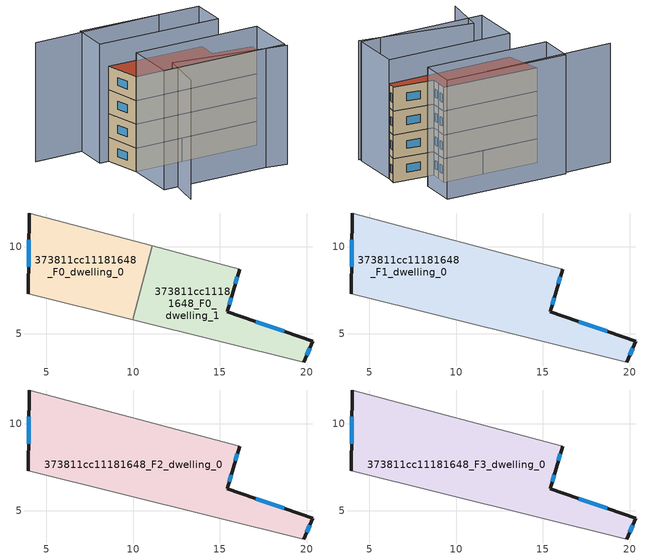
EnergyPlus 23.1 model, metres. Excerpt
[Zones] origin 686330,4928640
373811cc11181648_F0_dwelling_0
 floor ground (EU_floor_Construction): 11.11,10.05 9.98,5.81 3.97,7.29 4,11.95 z0
 wall outside (EU_wall_Construction): 4,11.95 3.97,7.29 z0:3
 wall adiabatic (EU_wall_Construction): 3.97,7.29 9.98,5.81 / 11.11,10.05 4,11.95 z0:3
 wall to 373811cc11181648_F0_dwelling_1 (EU_wall_Construction): 9.98,5.81 11.11,10.05 z0:3
 window (EU_Window_Construction): 3.99,10.4 3.98,8.85 z1:2
373811cc11181648_F0_dwelling_1
 floor ground (EU_floor_Construction): 16.14,8.71 15.77,7.45 15.42,6.27 20.35,4.55 19.83,3.37 9.98,5.81 11.11,10.05 z0
 wall outside (EU_wall_Construction): 19.83,3.37 20.35,4.55 15.42,6.27 15.77,7.45 16.14,8.71 z0:3
 wall adiabatic (EU_wall_Construction): 9.98,5.81 19.83,3.37 / 16.14,8.71 11.11,10.05 z0:3
 window (EU_Window_Construction): 20,3.76 20.17,4.16 / 15.89,7.87 16.01,8.29 / 15.53,6.66 15.65,7.06 / 18.7,5.12 17.06,5.7 z1:2
373811cc11181648_F1_dwelling_0
 floor to 373811cc11181648_F0_dwelling_0 (EU_floor_Construction): 11.11,10.05 9.98,5.81 3.97,7.29 4,11.95 z3
 floor to 373811cc11181648_F0_dwelling_1 (EU_floor_Construction): 16.14,8.71 15.77,7.45 15.42,6.27 20.35,4.55 19.83,3.37 9.98,5.81 11.11,10.05 z3
 wall outside (EU_wall_Construction): 19.83,3.37 20.35,4.55 15.42,6.27 15.77,7.45 16.14,8.71 / 4,11.95 3.97,7.29 z3:6
 wall adiabatic (EU_wall_Construction): 3.97,7.29 19.83,3.37 / 16.14,8.71 4,11.95 z3:6
 window (EU_Window_Construction): 20,3.76 20.17,4.16 / 3.99,10.4 3.98,8.85 / 15.89,7.87 16.01,8.29 / 15.53,6.66 15.65,7.06 / 18.7,5.12 17.06,5.7 z4:5
373811cc11181648_F2_dwelling_0
 floor to 373811cc11181648_F1_dwelling_0 (EU_floor_Construction): 16.14,8.71 15.77,7.45 15.42,6.27 20.35,4.55 19.83,3.37 3.97,7.29 4,11.95 z6
 wall outside (EU_wall_Construction): 19.83,3.37 20.35,4.55 15.42,6.27 15.77,7.45 16.14,8.71 / 4,11.95 3.97,7.29 z6:9
 wall adiabatic (EU_wall_Construction): 3.97,7.29 19.83,3.37 / 16.14,8.71 4,11.95 z6:9
 window (EU_Window_Construction): 20,3.76 20.17,4.16 / 3.99,10.4 3.98,8.85 / 15.89,7.87 16.01,8.29 / 15.53,6.66 15.65,7.06 / 18.7,5.12 17.06,5.7 z7:8
373811cc11181648_F3_dwelling_0
 floor to 373811cc11181648_F2_dwelling_0 (EU_floor_Construction): 16.14,8.71 15.77,7.45 15.42,6.27 20.35,4.55 19.83,3.37 3.97,7.29 4,11.95 z9
 wall outside (EU_wall_Construction): 19.83,3.37 20.35,4.55 15.42,6.27 15.77,7.45 16.14,8.71 / 4,11.95 3.97,7.29 z9:12
 wall adiabatic (EU_wall_Construction): 3.97,7.29 19.83,3.37 / 16.14,8.71 4,11.95 z9:12
 window (EU_Window_Construction): 20,3.76 20.17,4.16 / 3.99,10.4 3.98,8.85 / 15.89,7.87 16.01,8.29 / 15.53,6.66 15.65,7.06 / 18.7,5.12 17.06,5.7 z10:11
 roof outside (EU_roof_Construction): 19.83,3.37 20.35,4.55 15.42,6.27 15.77,7.45 16.14,8.71 4,11.95 3.97,7.29 z12
shading: 2.6,-3.21 4.8,2.17 / 4.8,2.17 18.28,-3.33 / 14.18,13.9 -2.22,17.77 / 3.97,7.29 19.83,3.37 / 19.83,3.37 18.27,-2.93 / 18.27,-2.93 2.41,1 / 2.41,1 3.97,7.29 / 18.23,8.15 2.85,12.26 / 2.85,12.26 4.05,16.73 / 4.05,16.73 19.43,12.62 / 19.43,12.62 18.23,8.15 z0:15
[Building]
EU S2 Campaign: North Axis=0; Terrain=City; Solar Distribution=FullExterior
[Site:Location]
Bologna: Latitude=44.5; Longitude=11.25; Time Zone=1; Elevation=37
[SizingPeriod:WeatherFileDays]
AnnualSizingPeriod: Begin Month=1; Begin Day of Month=1; End Month=12; End Day of Month=31; Day of Week for Start Day=Monday; Use Weather File Daylight Saving Period=No; Use Weather File Rain and Snow Indicators=No
[MATERIAL]
EU_InternalMass_Material: Roughness=MediumRough; Thickness=0.1; Conductivity=1; Density=1800; Specific Heat=900; Thermal Absorptance=0.9; Solar Absorptance=0.7; Visible Absorptance=0.7
[MATERIAL:NOMASS] Roughness=MediumRough; Thermal Absorptance=0.9; Solar Absorptance=0.7; Visible Absorptance=0.7
Name | Thermal Resistance
EU_wall_NoMass | 0.937881
EU_roof_NoMass | 0.548572
EU_floor_NoMass | 0.71348
[WINDOWMATERIAL:SIMPLEGLAZINGSYSTEM]
EU_Window_SimpleGlazing: UFactor=4.25633; Solar Heat Gain Coefficient=0.85; Visible Transmittance=0.85
[CONSTRUCTION]
EU_wall_Construction: EU_wall_NoMass
EU_roof_Construction: EU_roof_NoMass
EU_floor_Construction: EU_floor_NoMass
EU_InternalMass_Construction: EU_InternalMass_Material
EU_Window_Construction: EU_Window_SimpleGlazing
[ZONE] Type=1; Multiplier=1; Ceiling Height=autocalculate; Floor Area=autocalculate; Part of Total Floor Area=Yes
Name | Volume
373811cc11181648_F0_dwelling_0 | 90.5933
373811cc11181648_F1_dwelling_0 | 181.185
373811cc11181648_F2_dwelling_0; 373811cc11181648_F3_dwelling_0 | 181.202
373811cc11181648_F0_dwelling_1 | 90.5911
[INTERNALMASS] Construction=EU_InternalMass_Construction
Name | Zone or ZoneList | Surface Area
373811cc11181648_F0_dwelling_0_EU_InternalMass | 373811cc11181648_F0_dwelling_0 | 30.1977
373811cc11181648_F0_dwelling_1_EU_InternalMass | 373811cc11181648_F0_dwelling_1 | 30.197
373811cc11181648_F1_dwelling_0_EU_InternalMass | 373811cc11181648_F1_dwelling_0 | 60.4008
373811cc11181648_F2_dwelling_0_EU_InternalMass | 373811cc11181648_F2_dwelling_0 | 60.4008
373811cc11181648_F3_dwelling_0_EU_InternalMass | 373811cc11181648_F3_dwelling_0 | 60.4008
[OTHEREQUIPMENT] Fuel Type=Electricity; Design Level Calculation Method=Watts/Area; Power per Zone Floor Area=1; Fraction Latent=0; Fraction Radiant=0; Fraction Lost=0; Carbon Dioxide Generation Rate=0; EndUse Subcategory=EU_Step8_InternalGains
Name | Zone or ZoneList or Space or SpaceList | Schedule
EU_Step8_InternalGain_373811cc11181648_F0_dwelling_0_f000 | 373811cc11181648_F0_dwelling_0 | EU_Step8_GainSchedule_373811cc11181648_F0_dwelling_0_f000
EU_Step8_InternalGain_373811cc11181648_F0_dwelling_1_f000 | 373811cc11181648_F0_dwelling_1 | EU_Step8_GainSchedule_373811cc11181648_F0_dwelling_1_f000
EU_Step8_InternalGain_373811cc11181648_F1_dwelling_0_f000 | 373811cc11181648_F1_dwelling_0 | EU_Step8_GainSchedule_373811cc11181648_F1_dwelling_0_f000
EU_Step8_InternalGain_373811cc11181648_F2_dwelling_0_f000 | 373811cc11181648_F2_dwelling_0 | EU_Step8_GainSchedule_373811cc11181648_F2_dwelling_0_f000
EU_Step8_InternalGain_373811cc11181648_F3_dwelling_0_f000 | 373811cc11181648_F3_dwelling_0 | EU_Step8_GainSchedule_373811cc11181648_F3_dwelling_0_f000
[ZONEVENTILATION:DESIGNFLOWRATE] Schedule=EU_AlwaysOn; Design Flow Rate Calculation Method=AirChanges/Hour; Air Changes per Hour=0.687892; Ventilation Type=Natural; Fan Pressure Rise=0; Fan Total Efficiency=1; Constant Term Coefficient=1; Temperature Term Coefficient=0; Velocity Term Coefficient=0; Velocity Squared Term Coefficient=0; Minimum Indoor Temperature=-100; Maximum Indoor Temperature=100; Delta Temperature=-100; Minimum Outdoor Temperature=-100; Maximum Outdoor Temperature=100; Maximum Wind Speed=40
Name | Zone or ZoneList or Space or SpaceList
EU_ConstantAir_373811cc11181648_F0_dwelling_0 | 373811cc11181648_F0_dwelling_0
EU_ConstantAir_373811cc11181648_F0_dwelling_1 | 373811cc11181648_F0_dwelling_1
EU_ConstantAir_373811cc11181648_F1_dwelling_0 | 373811cc11181648_F1_dwelling_0
EU_ConstantAir_373811cc11181648_F2_dwelling_0 | 373811cc11181648_F2_dwelling_0
EU_ConstantAir_373811cc11181648_F3_dwelling_0 | 373811cc11181648_F3_dwelling_0
[HVACTEMPLATE:THERMOSTAT] Constant Heating Setpoint=20; Constant Cooling Setpoint=50
EU_HeatOnly_373811cc11181648_F0_dwelling_0; EU_HeatOnly_373811cc11181648_F0_dwelling_1; EU_HeatOnly_373811cc11181648_F1_dwelling_0; EU_HeatOnly_373811cc11181648_F2_dwelling_0; EU_HeatOnly_373811cc11181648_F3_dwelling_0
[HVACTEMPLATE:ZONE:IDEALLOADSAIRSYSTEM] System Availability Schedule=EU_AlwaysOn; Maximum Heating Supply Air Temperature=50; Minimum Cooling Supply Air Temperature=13; Maximum Heating Supply Air Humidity Ratio=0.0156; Minimum Cooling Supply Air Humidity Ratio=0.0077; Heating Limit=NoLimit; Cooling Limit=NoLimit; Heating Availability Schedule=EU_AlwaysOn; Cooling Availability Schedule=EU_CoolingOff; Dehumidification Control Type=ConstantSensibleHeatRatio; Cooling Sensible Heat Ratio=0.7; Dehumidification Setpoint=60; Humidification Control Type=None; Humidification Setpoint=30; Outdoor Air Method=None; Outdoor Air Flow Rate per Person=0.00944; Outdoor Air Flow Rate per Zone Floor Area=0; Outdoor Air Flow Rate per Zone=0; Demand Controlled Ventilation Type=None; Outdoor Air Economizer Type=NoEconomizer; Heat Recovery Type=None; Sensible Heat Recovery Effectiveness=0.7; Latent Heat Recovery Effectiveness=0.65
Name | Template Thermostat
373811cc11181648_F0_dwelling_0 | EU_HeatOnly_373811cc11181648_F0_dwelling_0
373811cc11181648_F0_dwelling_1 | EU_HeatOnly_373811cc11181648_F0_dwelling_1
373811cc11181648_F1_dwelling_0 | EU_HeatOnly_373811cc11181648_F1_dwelling_0
373811cc11181648_F2_dwelling_0 | EU_HeatOnly_373811cc11181648_F2_dwelling_0
373811cc11181648_F3_dwelling_0 | EU_HeatOnly_373811cc11181648_F3_dwelling_0
[SIZING:ZONE] Zone Cooling Design Supply Air Temperature Input Method=SupplyAirTemperature; Zone Cooling Design Supply Air Temperature=13; Zone Heating Design Supply Air Temperature Input Method=SupplyAirTemperature; Zone Heating Design Supply Air Temperature=50; Zone Cooling Design Supply Air Humidity Ratio=0.008; Zone Heating Design Supply Air Humidity Ratio=0.008; Cooling Design Air Flow Method=DesignDay; Cooling Design Air Flow Rate=0; Cooling Minimum Air Flow per Zone Floor Area=0.000762; Cooling Minimum Air Flow=0; Cooling Minimum Air Flow Fraction=0.2; Heating Design Air Flow Method=DesignDay; Heating Design Air Flow Rate=0; Heating Maximum Air Flow per Zone Floor Area=0.002032; Heating Maximum Air Flow=0.141576; Heating Maximum Air Flow Fraction=0.3; Account for Dedicated Outdoor Air System=No; Dedicated Outdoor Air System Control Strategy=NeutralSupplyAir; Dedicated Outdoor Air Low Setpoint Temperature for Design=autosize; Dedicated Outdoor Air High Setpoint Temperature for Design=autosize; Zone Load Sizing Method=Sensible Load Only No Latent Load; Zone Latent Cooling Design Supply Air Humidity Ratio Input Method=HumidityRatioDifference; Zone Cooling Design Supply Air Humidity Ratio Difference=0.005; Zone Latent Heating Design Supply Air Humidity Ratio Input Method=HumidityRatioDifference; Zone Humidification Design Supply Air Humidity Ratio Difference=0.005
373811cc11181648_F0_dwelling_0; 373811cc11181648_F0_dwelling_1; 373811cc11181648_F1_dwelling_0; 373811cc11181648_F2_dwelling_0; 373811cc11181648_F3_dwelling_0
[SCHEDULE:CONSTANT]
Name | Hourly Value
EU_AlwaysOn | 1
EU_CoolingOff | 0
[SCHEDULE:FILE] Column Number=1; Rows to Skip at Top=0; Number of Hours of Data=8760; Column Separator=Comma; Interpolate to Timestep=No; Minutes per Item=60; Adjust Schedule for Daylight Savings=Yes
Name | File
EU_Step8_GainSchedule_373811cc11181648_F0_dwelling_0_f000 | ../../schedules/373811cc11181648/373811cc11181648_F0_dwelling_0_f000_gain.csv
EU_Step8_GainSchedule_373811cc11181648_F0_dwelling_1_f000 | ../../schedules/373811cc11181648/373811cc11181648_F0_dwelling_1_f000_gain.csv
EU_Step8_GainSchedule_373811cc11181648_F1_dwelling_0_f000 | ../../schedules/373811cc11181648/373811cc11181648_F1_dwelling_0_f000_gain.csv
EU_Step8_GainSchedule_373811cc11181648_F2_dwelling_0_f000 | ../../schedules/373811cc11181648/373811cc11181648_F2_dwelling_0_f000_gain.csv
EU_Step8_GainSchedule_373811cc11181648_F3_dwelling_0_f000 | ../../schedules/373811cc11181648/373811cc11181648_F3_dwelling_0_f000_gain.csv
